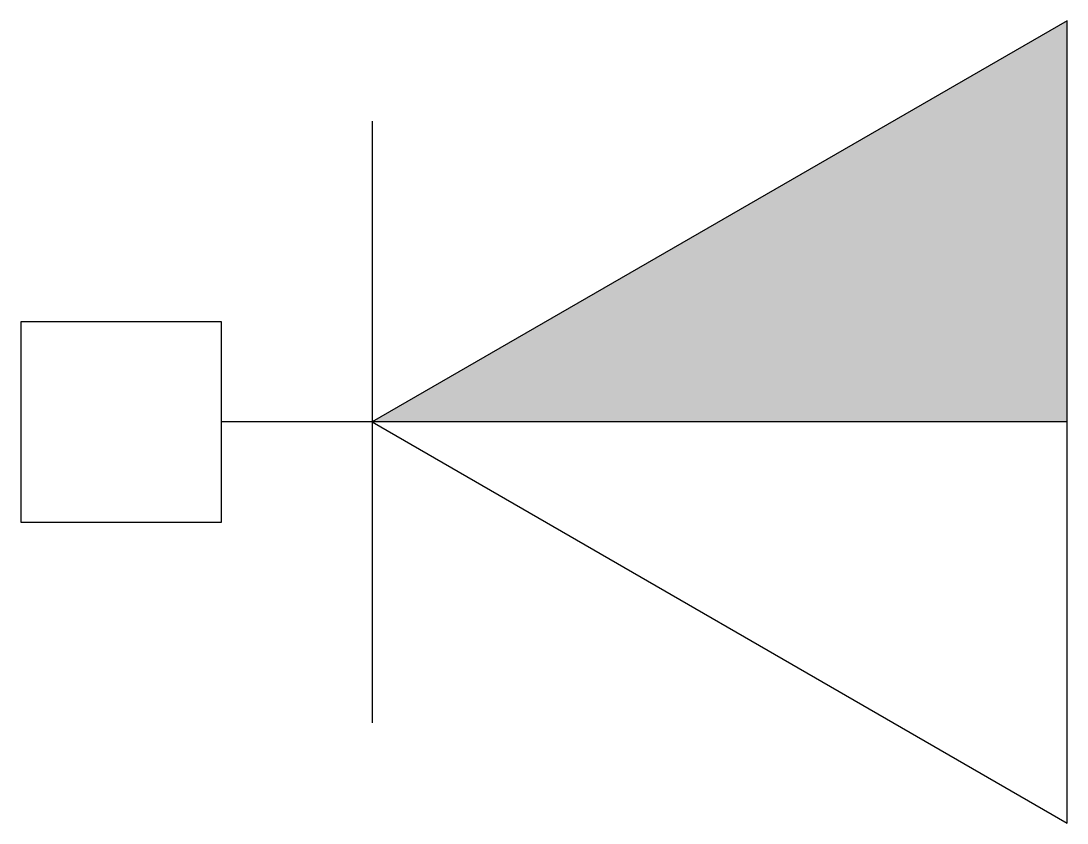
# Model space of a CAD drawing. Header units: millimetres. Extents: x -6083.347 to -6082.956, y -957.659 to -957.359.
import ezdxf

# ---------------------------------------------------------------- set-up
doc = ezdxf.new("R2010")
doc.units = ezdxf.units.MM
doc.layers.add('Tel_Símbolos', color=3, linetype='Continuous')

msp = doc.modelspace()

# ---------------------------------------------------------------- hatches: boundary and pattern name
at = {"layer": 'Tel_Símbolos'}
msp.add_hatch(color=1, dxfattribs=at).paths.add_polyline_path([(-6082.95565, -957.50893), (-6083.21545, -957.50893), (-6082.95565, -957.35893)])

# ---------------------------------------------------------------- linework, layer by layer
for p, q in [((-6083.21545, -957.39643), (-6083.21545, -957.62143)), ((-6082.95565, -957.50893), (-6083.2717, -957.50893))]:
    msp.add_line(p, q, dxfattribs=at)
msp.add_lwpolyline([(-6082.95565, -957.35893), (-6083.21545, -957.50893), (-6082.95565, -957.65893)], close=True, dxfattribs=at)
at = {"layer": 'Tel_Símbolos', "color": 2}
msp.add_lwpolyline([(-6083.3467, -957.54643), (-6083.2717, -957.54643), (-6083.2717, -957.47143), (-6083.3467, -957.47143)], close=True, dxfattribs=at)

doc.saveas('drawing.dxf')
